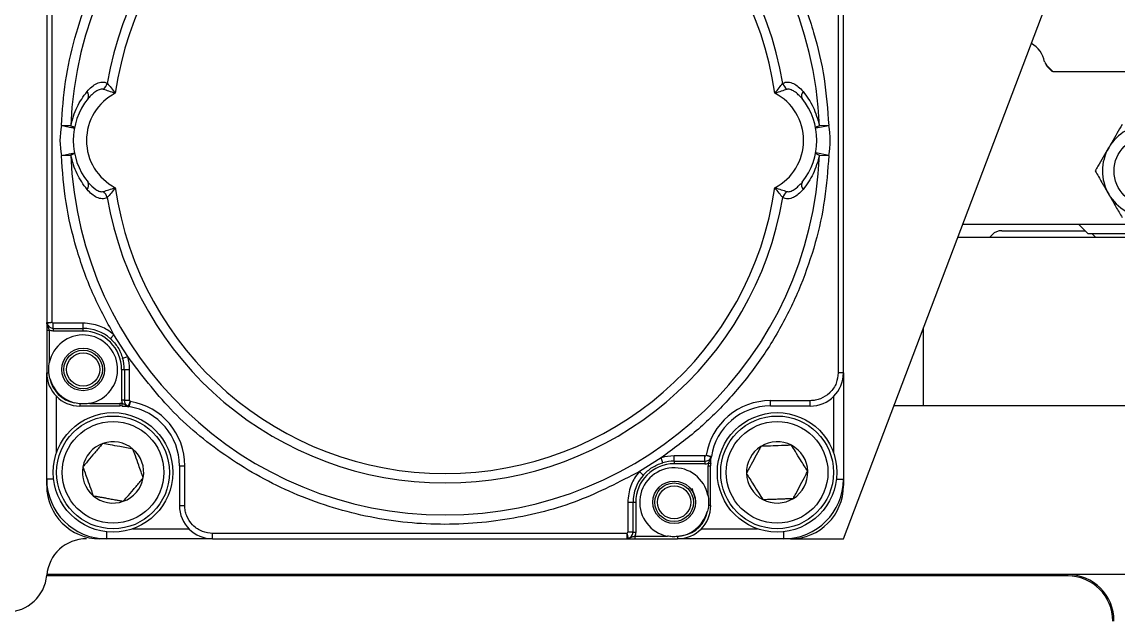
# Model space of a CAD drawing. Header units: millimetres. Extents: x 0 to 279, y 0 to 216.
# Drawn here: x 37.5 to 51.26, y 173.86 to 181.38 of the extents above; entities that cross this region are included whole.
import ezdxf

# ---------------------------------------------------------------- set-up
doc = ezdxf.new("R2010")
doc.units = ezdxf.units.MM

msp = doc.modelspace()

# ---------------------------------------------------------------- linework, layer by layer
at = {"color": 7, "linetype": 'Continuous', "lineweight": 25}
for p, q in [((47.814, 174.89), (51.147, 183.673)), ((37.814, 182.807), (37.814, 177.6)), ((37.881, 177.608), (37.881, 182.807)), ((47.747, 182.172), (47.747, 176.973)), ((47.814, 176.973), (47.814, 182.18)), ((50.364, 180.823), (50.363, 180.832)), ((50.431, 180.757), (50.364, 180.823)), ((50.375, 180.823), (50.441, 180.757)), ((50.441, 180.757), (50.431, 180.757)), ((50.441, 180.757), (52.853, 180.757)), ((38.116, 180.074), (37.999, 180.079)), ((47.466, 180.047), (47.629, 180.079)), ((47.629, 180.079), (47.512, 180.074)), ((37.999, 179.701), (38.116, 179.706)), ((47.629, 179.701), (47.466, 179.733)), ((47.512, 179.706), (47.629, 179.701)), ((49.313, 178.84), (55.067, 178.84)), ((50.764, 178.84), (50.881, 178.723)), ((49.647, 178.673), (49.681, 178.707)), ((49.8, 178.757), (50.828, 178.757)), ((50.881, 178.723), (52.414, 178.723)), ((50.947, 178.707), (50.981, 178.673)), ((65.314, 178.673), (49.25, 178.673)), ((37.814, 177.51), (37.847, 177.51)), ((37.814, 177.51), (37.814, 176.973)), ((37.847, 177.51), (37.847, 177.1)), ((38.272, 177.597), (37.897, 177.597)), ((37.897, 177.531), (37.897, 177.597)), ((37.897, 177.531), (38.272, 177.531)), ((37.897, 177.531), (37.897, 177.498)), ((38.272, 177.498), (37.897, 177.498)), ((38.272, 177.531), (38.272, 177.597)), ((38.272, 177.498), (38.272, 177.531)), ((38.658, 177.451), (38.614, 177.402)), ((38.831, 177.177), (38.658, 177.451)), ((38.768, 177.158), (38.831, 177.177)), ((37.814, 176.973), (37.842, 176.973)), ((37.814, 175.64), (37.814, 176.973)), ((37.854, 176.901), (37.842, 176.973)), ((38.756, 177.015), (38.789, 177.015)), ((38.756, 176.628), (38.756, 177.015)), ((38.789, 177.015), (38.854, 177.015)), ((38.789, 177.015), (38.789, 176.628)), ((38.854, 176.628), (38.854, 177.015)), ((47.814, 176.973), (47.747, 176.973)), ((47.814, 176.973), (47.814, 175.64)), ((38.231, 176.584), (38.159, 176.597)), ((38.231, 176.584), (38.231, 176.557)), ((38.231, 176.557), (38.731, 176.557)), ((38.357, 176.59), (38.731, 176.59)), ((38.731, 176.59), (38.731, 176.557)), ((38.789, 176.628), (38.756, 176.628)), ((38.761, 176.556), (38.762, 176.589)), ((38.789, 176.628), (38.854, 176.628)), ((47.397, 176.623), (46.897, 176.623)), ((46.897, 176.557), (46.897, 176.623)), ((46.897, 176.557), (47.397, 176.557)), ((47.397, 176.557), (47.397, 176.623)), ((54.147, 176.557), (48.446, 176.557)), ((45.527, 175.907), (45.253, 175.734)), ((45.545, 175.844), (45.527, 175.907)), ((46.076, 175.93), (45.689, 175.93)), ((45.689, 175.864), (45.689, 175.93)), ((45.689, 175.864), (46.076, 175.864)), ((45.689, 175.864), (45.689, 175.832)), ((46.076, 175.832), (45.689, 175.832)), ((46.076, 175.864), (46.076, 175.93)), ((46.076, 175.864), (46.076, 175.832)), ((46.115, 175.838), (46.148, 175.837)), ((39.481, 175.807), (39.547, 175.807)), ((39.481, 175.807), (39.481, 175.307)), ((39.547, 175.307), (39.547, 175.807)), ((45.302, 175.69), (45.253, 175.734)), ((46.114, 175.433), (46.114, 175.807)), ((46.114, 175.807), (46.147, 175.807)), ((46.147, 175.307), (46.147, 175.807)), ((37.814, 175.557), (37.814, 175.64)), ((47.814, 175.64), (47.814, 175.557)), ((45.909, 175.526), (45.952, 175.393)), ((39.481, 175.307), (39.547, 175.307)), ((45.107, 175.348), (45.107, 174.973)), ((45.107, 175.348), (45.173, 175.348)), ((45.173, 174.973), (45.173, 175.348)), ((45.173, 175.348), (45.206, 175.348)), ((45.206, 175.348), (45.206, 174.973)), ((46.147, 175.307), (46.12, 175.307)), ((38.564, 174.89), (38.481, 174.89)), ((39.897, 174.89), (38.564, 174.89)), ((45.096, 174.957), (39.897, 174.957)), ((39.897, 174.89), (39.897, 174.957)), ((39.897, 174.89), (45.104, 174.89)), ((45.173, 174.973), (45.107, 174.973)), ((45.173, 174.973), (45.206, 174.973)), ((45.194, 174.923), (45.194, 174.89)), ((45.194, 174.923), (45.604, 174.923)), ((45.194, 174.89), (45.731, 174.89)), ((45.731, 174.917), (45.731, 174.89)), ((47.064, 174.89), (45.731, 174.89)), ((47.147, 174.89), (47.064, 174.89)), ((47.147, 174.89), (47.814, 174.89)), ((54.147, 174.44), (37.816, 174.44)), ((50.626, 174.44), (50.626, 174.423)), ((50.626, 174.423), (37.815, 174.423))]:
    msp.add_line(p, q, dxfattribs=at)
at = {"color": 8, "linetype": 'Continuous', "lineweight": 25}
for p, q in [((48.814, 177.525), (48.814, 176.557)), ((37.939, 175.97), (37.939, 176.676)), ((47.689, 176.676), (47.689, 175.97)), ((37.902, 175.64), (37.814, 175.64)), ((47.726, 175.64), (47.814, 175.64)), ((38.894, 175.015), (39.6, 175.015)), ((46.028, 175.015), (46.734, 175.015)), ((38.564, 174.978), (38.564, 174.89)), ((47.064, 174.89), (47.064, 174.978))]:
    msp.add_line(p, q, dxfattribs=at)
at = {"color": 7, "linetype": 'Continuous', "lineweight": 25, "flags": 128}
for points in [[(50.828, 178.757), (50.845, 178.756), (50.849, 178.755)], [(50.928, 178.723), (50.935, 178.718), (50.947, 178.707)]]:
    msp.add_lwpolyline(points, dxfattribs=at)
at = {"color": 7, "linetype": 'Continuous', "lineweight": 25}
for centre, radius in [((51.647, 179.507), 0.437), ((38.272, 177.015), 0.267), ((38.272, 177.015), 0.242), ((38.272, 177.015), 0.208), ((38.647, 175.723), 0.75), ((38.647, 175.723), 0.708), ((46.981, 175.723), 0.75), ((46.981, 175.723), 0.708), ((38.647, 175.723), 0.638), ((46.981, 175.723), 0.638), ((45.689, 175.348), 0.267), ((45.689, 175.348), 0.242), ((45.689, 175.348), 0.208)]:
    msp.add_circle(centre, radius, dxfattribs=at)
for centre, radius, start, end in [((42.814, 179.89), 4.701, 2.2463, 177.7537), ((42.814, 179.89), 4.299, 9.598, 170.402), ((42.814, 179.89), 4.181, 8.1483, 171.8517), ((50.012, 180.814), 0.333, 11.1907, 61.1759), ((50.422, 180.892), 0.0833, 189.2634, 236.2413), ((38.26, 180.451), 0.0814, 334.4883, 41.5877), ((38.349, 180.695), 0.243, 317.125, 338.5823), ((47.279, 180.695), 0.243, 201.4177, 222.875), ((47.368, 180.451), 0.0814, 138.4123, 205.5117), ((38.981, 179.89), 0.833, 140.9048, 219.0952), ((38.981, 179.89), 0.667, 117.2668, 242.7332), ((46.647, 179.89), 0.667, 297.2668, 62.7332), ((46.647, 179.89), 0.833, 320.9048, 39.0952), ((38.981, 179.89), 1, 169.1122, 190.8878), ((46.647, 179.89), 1, 349.1122, 10.8878), ((51.647, 179.507), 0.583, 90, 150), ((42.814, 179.89), 4.701, 182.2463, 357.7537), ((51.647, 179.507), 0.583, 150, 210), ((38.26, 179.329), 0.0814, 318.4123, 25.5117), ((42.814, 179.89), 4.181, 188.1483, 351.8517), ((47.368, 179.329), 0.0814, 154.4883, 221.5877), ((38.349, 179.085), 0.243, 21.4177, 42.875), ((42.814, 179.89), 4.299, 189.598, 350.402), ((47.279, 179.085), 0.243, 137.125, 158.5823), ((51.647, 179.507), 0.583, 210, 270), ((49.8, 178.59), 0.167, 90, 135.573), ((37.833, 177.6), 0.0191, 180.3258, 208.8473), ((37.849, 177.603), 0.0338, 180.1893, 193.2702), ((37.897, 177.615), 0.0181, 202.6942, 270), ((37.897, 177.615), 0.0838, 193.4585, 270), ((38.272, 177.015), 0.516, 48.5244, 90), ((38.272, 177.015), 0.483, 0, 90), ((38.272, 177.015), 0.433, 281.2547, 168.7453), ((38.272, 177.015), 0.516, 0, 16.1455), ((38.272, 177.015), 0.582, 0, 16.1455), ((38.231, 176.973), 0.417, 180, 270), ((47.397, 176.973), 0.417, 270, 360), ((38.272, 177.015), 0.433, 195.177, 254.823), ((38.231, 176.973), 0.383, 190.7926, 259.2074), ((38.731, 175.807), 0.783, 87.6926, 90), ((38.731, 175.807), 0.75, 87.6926, 90), ((38.872, 176.628), 0.117, 180, 199.2715), ((38.872, 176.628), 0.0838, 180, 247.1674), ((38.848, 176.567), 0.0196, 232.2738, 260.9359), ((38.853, 176.582), 0.0338, 247.3618, 260.8582), ((38.731, 175.807), 0.75, 0, 81.2549), ((38.872, 176.628), 0.0181, 180, 237.7588), ((38.731, 175.807), 0.817, 0, 80.6963), ((46.897, 175.807), 0.817, 90, 170.6963), ((46.897, 175.807), 0.75, 90, 171.2549), ((38.647, 175.723), 0.385, 49.5618, 109.5618), ((46.981, 175.723), 0.385, 62.0109, 122.0109), ((38.647, 175.723), 0.385, 109.5618, 169.5618), ((38.647, 175.723), 0.385, 349.5618, 49.5618), ((46.981, 175.723), 0.385, 122.0109, 182.0109), ((46.981, 175.723), 0.385, 2.0109, 62.0109), ((45.689, 175.348), 0.483, 90, 180), ((45.689, 175.348), 0.582, 90, 106.1455), ((45.689, 175.348), 0.516, 90, 106.1455), ((46.076, 175.948), 0.0181, 270, 327.7588), ((46.076, 175.948), 0.0838, 270, 337.1674), ((46.076, 175.948), 0.117, 270, 289.2715), ((46.897, 175.807), 0.783, 177.6926, 180), ((46.897, 175.807), 0.75, 177.6926, 180), ((46.137, 175.924), 0.0196, 322.2738, 350.9359), ((46.122, 175.929), 0.0338, 337.3618, 350.8582), ((38.647, 175.723), 0.385, 169.5618, 229.5618), ((45.689, 175.348), 0.516, 138.5244, 180), ((45.689, 175.348), 0.433, 11.2547, 258.7453), ((46.981, 175.723), 0.385, 182.0109, 242.0109), ((46.981, 175.723), 0.385, 302.0109, 2.0109), ((38.564, 175.64), 0.75, 180, 270), ((38.481, 175.557), 0.667, 180, 270), ((38.647, 175.723), 0.385, 289.5618, 349.5618), ((47.064, 175.64), 0.75, 270, 360), ((47.147, 175.557), 0.667, 270, 0), ((38.647, 175.723), 0.385, 229.5618, 289.5618), ((39.897, 175.307), 0.417, 180, 270), ((45.731, 175.307), 0.417, 270, 0), ((46.981, 175.723), 0.385, 242.0109, 302.0109), ((45.689, 175.348), 0.433, 285.177, 344.823), ((45.731, 175.307), 0.383, 280.7926, 349.2074), ((38.314, 174.39), 0.5, 90, 175.2198), ((45.089, 174.973), 0.0181, 292.6942, 0), ((45.101, 174.925), 0.0338, 270.1893, 283.2702), ((45.104, 174.909), 0.0191, 270.3258, 298.8473), ((45.089, 174.973), 0.0838, 283.4585, 0), ((50.626, 173.857), 0.583, 0, 90), ((37.317, 174.473), 0.5, 270, 355.2198), ((50.626, 173.857), 0.567, 0, 90)]:
    msp.add_arc(centre, radius, start, end, dxfattribs=at)
for points, knots in [([(37.999, 180.079), (38.012, 180.263), (38.039, 180.632), (38.16, 181.18), (38.342, 181.716), (38.589, 182.231), (38.894, 182.714), (39.253, 183.152), (39.653, 183.545), (39.951, 183.764), (40.101, 183.873)], [0, 0, 0, 0, 0.123286, 0.246553, 0.373296, 0.5, 0.626743, 0.753448, 0.876733, 1, 1, 1, 1]), ([(46.97, 182.329), (47.064, 182.156), (47.252, 181.808), (47.449, 181.248), (47.585, 180.67), (47.615, 180.276), (47.629, 180.079)], [0, 0, 0, 0, 0.2490524, 0.4999966, 0.7500175, 1, 1, 1, 1]), ([(38.116, 180.074), (38.139, 180.155), (38.183, 180.318), (38.275, 180.442), (38.321, 180.505)], [0, 0, 0, 0, 0.499327, 1, 1, 1, 1]), ([(38.321, 180.505), (38.341, 180.526), (38.378, 180.567), (38.443, 180.608), (38.499, 180.625), (38.545, 180.622), (38.565, 180.612), (38.575, 180.607)], [0, 0, 0, 0, 0.260979, 0.499861, 0.750194, 0.878746, 1, 1, 1, 1]), ([(38.527, 180.53), (38.521, 180.532), (38.508, 180.534), (38.475, 180.529), (38.411, 180.498), (38.365, 180.449), (38.334, 180.415)], [0, 0, 0, 0, 0.08992, 0.194776, 0.460737, 1, 1, 1, 1]), ([(38.675, 180.483), (38.648, 180.491), (38.594, 180.508), (38.549, 180.523), (38.527, 180.53)], [0, 0, 0, 0, 0.516283, 1, 1, 1, 1]), ([(38.575, 180.607), (38.591, 180.589), (38.623, 180.552), (38.657, 180.506), (38.675, 180.483)], [0, 0, 0, 0, 0.480833, 1, 1, 1, 1]), ([(46.953, 180.483), (46.971, 180.506), (47.005, 180.552), (47.037, 180.589), (47.053, 180.607)], [0, 0, 0, 0, 0.519167, 1, 1, 1, 1]), ([(47.101, 180.53), (47.079, 180.523), (47.034, 180.508), (46.98, 180.491), (46.953, 180.483)], [0, 0, 0, 0, 0.483717, 1, 1, 1, 1]), ([(47.053, 180.607), (47.063, 180.612), (47.084, 180.622), (47.129, 180.625), (47.186, 180.608), (47.25, 180.566), (47.287, 180.526), (47.307, 180.505)], [0, 0, 0, 0, 0.122233, 0.252767, 0.503672, 0.740978, 1, 1, 1, 1]), ([(47.294, 180.415), (47.263, 180.449), (47.219, 180.497), (47.155, 180.528), (47.122, 180.535), (47.107, 180.532), (47.101, 180.53)], [0, 0, 0, 0, 0.537778, 0.784243, 0.901855, 1, 1, 1, 1]), ([(47.307, 180.505), (47.353, 180.442), (47.445, 180.318), (47.489, 180.155), (47.512, 180.074)], [0, 0, 0, 0, 0.500493, 1, 1, 1, 1]), ([(37.999, 180.079), (38.02, 180.075), (38.063, 180.066), (38.11, 180.057), (38.137, 180.052), (38.157, 180.048), (38.16, 180.048), (38.162, 180.047)], [0, 0, 0, 0, 0.249672, 0.499344, 0.649684, 0.760214, 1, 1, 1, 1]), ([(51.311, 180.09), (51.268, 180.016), (51.212, 179.919), (51.155, 179.821), (51.142, 179.798)], [0, 0, 0, 0, 0.772574, 1, 1, 1, 1]), ([(37.999, 179.701), (38.02, 179.705), (38.063, 179.713), (38.11, 179.722), (38.137, 179.728), (38.157, 179.731), (38.16, 179.732), (38.162, 179.733)], [0, 0, 0, 0, 0.249664, 0.499328, 0.646751, 0.76199, 1, 1, 1, 1]), ([(38.658, 177.451), (38.564, 177.624), (38.376, 177.972), (38.179, 178.532), (38.042, 179.11), (38.013, 179.504), (37.999, 179.701)], [0, 0, 0, 0, 0.249052, 0.499997, 0.750018, 1, 1, 1, 1]), ([(38.321, 179.275), (38.275, 179.337), (38.183, 179.462), (38.139, 179.624), (38.116, 179.706)], [0, 0, 0, 0, 0.500493, 1, 1, 1, 1]), ([(47.629, 179.701), (47.616, 179.517), (47.589, 179.148), (47.468, 178.6), (47.286, 178.064), (47.039, 177.549), (46.733, 177.066), (46.375, 176.628), (45.975, 176.235), (45.677, 176.016), (45.527, 175.907)], [0, 0, 0, 0, 0.123286, 0.246553, 0.373296, 0.5, 0.626743, 0.753448, 0.876733, 1, 1, 1, 1]), ([(47.512, 179.706), (47.489, 179.624), (47.445, 179.462), (47.353, 179.338), (47.307, 179.275)], [0, 0, 0, 0, 0.4993273, 1, 1, 1, 1]), ([(51.142, 179.798), (51.097, 179.72), (51.04, 179.621), (50.985, 179.526), (50.974, 179.507)], [0, 0, 0, 0, 0.794635, 1, 1, 1, 1]), ([(50.974, 179.507), (51.001, 179.459), (51.056, 179.364), (51.113, 179.265), (51.142, 179.215)], [0, 0, 0, 0, 0.495458, 1, 1, 1, 1]), ([(38.575, 179.173), (38.565, 179.168), (38.545, 179.158), (38.499, 179.155), (38.443, 179.172), (38.378, 179.213), (38.341, 179.254), (38.321, 179.275)], [0, 0, 0, 0, 0.121571, 0.251381, 0.501502, 0.739774, 1, 1, 1, 1]), ([(38.334, 179.364), (38.365, 179.331), (38.409, 179.283), (38.473, 179.252), (38.506, 179.245), (38.521, 179.248), (38.527, 179.25)], [0, 0, 0, 0, 0.537778, 0.784243, 0.901855, 1, 1, 1, 1]), ([(38.527, 179.25), (38.549, 179.257), (38.594, 179.272), (38.648, 179.289), (38.675, 179.297)], [0, 0, 0, 0, 0.483717, 1, 1, 1, 1]), ([(38.675, 179.297), (38.657, 179.274), (38.623, 179.228), (38.591, 179.191), (38.575, 179.173)], [0, 0, 0, 0, 0.519167, 1, 1, 1, 1]), ([(46.953, 179.297), (46.98, 179.289), (47.034, 179.272), (47.079, 179.257), (47.101, 179.25)], [0, 0, 0, 0, 0.516283, 1, 1, 1, 1]), ([(47.053, 179.173), (47.037, 179.191), (47.005, 179.228), (46.971, 179.274), (46.953, 179.297)], [0, 0, 0, 0, 0.480833, 1, 1, 1, 1]), ([(47.307, 179.275), (47.287, 179.254), (47.25, 179.213), (47.185, 179.171), (47.128, 179.155), (47.083, 179.158), (47.063, 179.168), (47.053, 179.173)], [0, 0, 0, 0, 0.260979, 0.499861, 0.750194, 0.878746, 1, 1, 1, 1]), ([(47.101, 179.25), (47.107, 179.248), (47.122, 179.245), (47.155, 179.252), (47.218, 179.282), (47.263, 179.331), (47.294, 179.364)], [0, 0, 0, 0, 0.097616, 0.214511, 0.460745, 1, 1, 1, 1]), ([(51.142, 179.215), (51.146, 179.208), (51.176, 179.156), (51.233, 179.057), (51.285, 178.968), (51.311, 178.923)], [0, 0, 0, 0, 0.070036, 0.530757, 1, 1, 1, 1]), ([(37.814, 177.6), (37.814, 177.601), (37.814, 177.603), (37.815, 177.603), (37.815, 177.603)], [0, 0, 0, 0, 0.53686, 1, 1, 1, 1]), ([(37.814, 177.6), (37.814, 177.588), (37.814, 177.569), (37.814, 177.536), (37.814, 177.518), (37.814, 177.51)], [0, 0, 0, 0, 0.4996426, 0.7582088, 1, 1, 1, 1]), ([(37.815, 177.603), (37.817, 177.603), (37.821, 177.603), (37.838, 177.604), (37.858, 177.606), (37.873, 177.607), (37.881, 177.608)], [0, 0, 0, 0, 0.259845, 0.513049, 0.759726, 1, 1, 1, 1]), ([(37.881, 177.608), (37.876, 177.607), (37.864, 177.603), (37.844, 177.6), (37.829, 177.597), (37.82, 177.596), (37.817, 177.596), (37.816, 177.595)], [0, 0, 0, 0, 0.168775, 0.391842, 0.668391, 0.827478, 1, 1, 1, 1]), ([(37.816, 177.591), (37.816, 177.592), (37.816, 177.594), (37.816, 177.595), (37.816, 177.595), (37.816, 177.595), (37.816, 177.595), (37.816, 177.595)], [0, 0, 0, 0, 0.672578, 0.86906, 0.939725, 0.97061, 1, 1, 1, 1]), ([(37.847, 177.51), (37.842, 177.521), (37.831, 177.549), (37.822, 177.576), (37.816, 177.591)], [0, 0, 0, 0, 0.42174, 1, 1, 1, 1]), ([(38.658, 177.451), (38.63, 177.473), (38.598, 177.499), (38.538, 177.534), (38.442, 177.58), (38.343, 177.59), (38.272, 177.597)], [0, 0, 0, 0, 0.25043, 0.292267, 0.501113, 1, 1, 1, 1]), ([(38.614, 177.402), (38.649, 177.367), (38.717, 177.296), (38.751, 177.204), (38.768, 177.158)], [0, 0, 0, 0, 0.501698, 1, 1, 1, 1]), ([(37.842, 176.973), (37.841, 176.987), (37.839, 177.023), (37.841, 177.066), (37.846, 177.094), (37.847, 177.1)], [0, 0, 0, 0, 0.3291789, 0.8566252, 1, 1, 1, 1]), ([(45.253, 175.734), (45.002, 175.603), (44.485, 175.334), (43.615, 175.111), (42.69, 175.041), (41.751, 175.158), (40.852, 175.455), (40.045, 175.913), (39.355, 176.487), (39.003, 176.951), (38.831, 177.177)], [0, 0, 0, 0, 0.117232, 0.240877, 0.369202, 0.5, 0.630798, 0.759123, 0.882768, 1, 1, 1, 1]), ([(47.747, 176.973), (47.743, 176.929), (47.735, 176.861), (47.692, 176.78), (47.662, 176.742), (47.644, 176.725), (47.642, 176.723), (47.608, 176.69), (47.548, 176.652), (47.483, 176.633), (47.451, 176.627), (47.429, 176.624), (47.408, 176.624), (47.397, 176.623)], [0, 0, 0, 0, 0.239396, 0.369568, 0.499903, 0.500532, 0.505193, 0.517877, 0.759375, 0.879575, 0.885602, 0.93951, 1, 1, 1, 1]), ([(38.357, 176.59), (38.335, 176.587), (38.293, 176.581), (38.251, 176.583), (38.231, 176.584)], [0, 0, 0, 0, 0.528525, 1, 1, 1, 1]), ([(38.761, 176.556), (38.769, 176.556), (38.786, 176.555), (38.816, 176.552), (38.833, 176.55), (38.845, 176.548)], [0, 0, 0, 0, 0.237548, 0.495781, 1, 1, 1, 1]), ([(38.836, 176.552), (38.822, 176.559), (38.798, 176.572), (38.773, 176.584), (38.762, 176.589)], [0, 0, 0, 0, 0.584354, 1, 1, 1, 1]), ([(38.84, 176.551), (38.84, 176.551), (38.84, 176.551), (38.84, 176.551), (38.839, 176.551), (38.838, 176.551), (38.837, 176.551), (38.836, 176.552)], [0, 0, 0, 0, 0.030062, 0.06157, 0.133203, 0.330332, 1, 1, 1, 1]), ([(38.84, 176.551), (38.84, 176.552), (38.841, 176.554), (38.844, 176.563), (38.849, 176.578), (38.855, 176.597), (38.86, 176.608), (38.863, 176.613)], [0, 0, 0, 0, 0.172111, 0.330905, 0.6072312, 0.8305387, 1, 1, 1, 1]), ([(38.847, 176.548), (38.847, 176.548), (38.847, 176.548), (38.845, 176.548), (38.845, 176.548)], [0, 0, 0, 0, 0.464864, 1, 1, 1, 1]), ([(38.863, 176.613), (38.861, 176.605), (38.857, 176.59), (38.852, 176.57), (38.849, 176.555), (38.848, 176.551), (38.847, 176.548)], [0, 0, 0, 0, 0.245647, 0.494096, 0.745504, 1, 1, 1, 1]), ([(38.518, 176.086), (38.506, 176.072), (38.467, 176.026), (38.396, 175.943), (38.323, 175.856), (38.283, 175.81), (38.269, 175.793)], [0, 0, 0, 0, 0.156025, 0.493707, 0.819058, 1, 1, 1, 1]), ([(38.897, 176.016), (38.843, 176.026), (38.75, 176.043), (38.615, 176.068), (38.548, 176.08), (38.518, 176.086)], [0, 0, 0, 0, 0.4391222, 0.7513715, 1, 1, 1, 1]), ([(39.026, 175.654), (39.007, 175.705), (38.976, 175.794), (38.93, 175.923), (38.907, 175.988), (38.897, 176.016)], [0, 0, 0, 0, 0.439122, 0.751371, 1, 1, 1, 1]), ([(46.777, 176.05), (46.768, 176.033), (46.74, 175.98), (46.688, 175.883), (46.635, 175.783), (46.606, 175.729), (46.596, 175.71)], [0, 0, 0, 0, 0.156025, 0.493707, 0.819058, 1, 1, 1, 1]), ([(47.161, 176.063), (47.106, 176.061), (47.012, 176.058), (46.875, 176.053), (46.807, 176.051), (46.777, 176.05)], [0, 0, 0, 0, 0.439122, 0.751371, 1, 1, 1, 1]), ([(47.365, 175.737), (47.336, 175.784), (47.286, 175.863), (47.213, 175.98), (47.177, 176.038), (47.161, 176.063)], [0, 0, 0, 0, 0.439122, 0.751371, 1, 1, 1, 1]), ([(45.302, 175.69), (45.337, 175.725), (45.407, 175.793), (45.5, 175.827), (45.545, 175.844)], [0, 0, 0, 0, 0.501698, 1, 1, 1, 1]), ([(46.091, 175.939), (46.099, 175.937), (46.114, 175.933), (46.134, 175.928), (46.149, 175.925), (46.153, 175.924), (46.156, 175.923)], [0, 0, 0, 0, 0.245647, 0.494096, 0.745504, 1, 1, 1, 1]), ([(46.153, 175.916), (46.152, 175.916), (46.15, 175.917), (46.141, 175.92), (46.126, 175.925), (46.107, 175.931), (46.096, 175.936), (46.091, 175.939)], [0, 0, 0, 0, 0.172111, 0.330905, 0.607231, 0.830539, 1, 1, 1, 1]), ([(46.152, 175.912), (46.145, 175.898), (46.132, 175.874), (46.12, 175.849), (46.115, 175.838)], [0, 0, 0, 0, 0.584354, 1, 1, 1, 1]), ([(46.148, 175.837), (46.148, 175.845), (46.149, 175.862), (46.152, 175.892), (46.154, 175.909), (46.156, 175.921)], [0, 0, 0, 0, 0.237548, 0.495781, 1, 1, 1, 1]), ([(46.153, 175.916), (46.153, 175.916), (46.153, 175.916), (46.153, 175.916), (46.153, 175.915), (46.153, 175.914), (46.153, 175.913), (46.152, 175.912)], [0, 0, 0, 0, 0.030062, 0.06157, 0.133203, 0.330332, 1, 1, 1, 1]), ([(46.156, 175.923), (46.156, 175.923), (46.156, 175.923), (46.156, 175.921), (46.156, 175.921)], [0, 0, 0, 0, 0.464864, 1, 1, 1, 1]), ([(38.269, 175.793), (38.278, 175.768), (38.296, 175.718), (38.329, 175.624), (38.365, 175.523), (38.388, 175.459), (38.398, 175.43)], [0, 0, 0, 0, 0.216453, 0.440306, 0.751896, 1, 1, 1, 1]), ([(45.253, 175.734), (45.231, 175.706), (45.205, 175.674), (45.17, 175.614), (45.124, 175.518), (45.114, 175.419), (45.107, 175.348)], [0, 0, 0, 0, 0.25043, 0.292267, 0.501113, 1, 1, 1, 1]), ([(46.596, 175.71), (46.61, 175.687), (46.638, 175.642), (46.691, 175.558), (46.748, 175.467), (46.784, 175.409), (46.8, 175.383)], [0, 0, 0, 0, 0.216453, 0.440306, 0.751896, 1, 1, 1, 1]), ([(47.185, 175.397), (47.195, 175.416), (47.224, 175.47), (47.277, 175.571), (47.328, 175.667), (47.356, 175.72), (47.365, 175.737)], [0, 0, 0, 0, 0.180942, 0.506293, 0.843975, 1, 1, 1, 1]), ([(38.776, 175.361), (38.79, 175.377), (38.83, 175.424), (38.904, 175.51), (38.975, 175.594), (39.014, 175.639), (39.026, 175.654)], [0, 0, 0, 0, 0.180942, 0.506293, 0.843975, 1, 1, 1, 1]), ([(38.398, 175.43), (38.41, 175.428), (38.436, 175.423), (38.477, 175.416), (38.519, 175.408), (38.568, 175.399), (38.625, 175.388), (38.681, 175.378), (38.732, 175.369), (38.761, 175.363), (38.776, 175.361)], [0, 0, 0, 0, 0.107786, 0.216167, 0.327311, 0.439954, 0.593485, 0.752147, 0.875506, 1, 1, 1, 1]), ([(46.114, 175.433), (46.116, 175.422), (46.119, 175.4), (46.121, 175.372), (46.122, 175.34), (46.121, 175.32), (46.12, 175.307)], [0, 0, 0, 0, 0.263381, 0.52863, 0.670919, 1, 1, 1, 1]), ([(39.897, 174.957), (39.853, 174.961), (39.785, 174.969), (39.704, 175.012), (39.667, 175.042), (39.649, 175.06), (39.647, 175.062), (39.614, 175.096), (39.576, 175.156), (39.557, 175.221), (39.551, 175.253), (39.548, 175.275), (39.548, 175.296), (39.547, 175.307)], [0, 0, 0, 0, 0.239396, 0.369568, 0.499903, 0.500532, 0.505193, 0.517877, 0.759375, 0.879575, 0.885602, 0.93951, 1, 1, 1, 1]), ([(46.12, 175.307), (46.119, 175.295), (46.116, 175.27), (46.11, 175.247), (46.107, 175.235)], [0, 0, 0, 0, 0.4978849, 1, 1, 1, 1]), ([(46.8, 175.383), (46.813, 175.384), (46.839, 175.385), (46.88, 175.386), (46.923, 175.388), (46.974, 175.389), (47.031, 175.391), (47.088, 175.394), (47.14, 175.395), (47.17, 175.396), (47.185, 175.397)], [0, 0, 0, 0, 0.107786, 0.216167, 0.327311, 0.439954, 0.593485, 0.752147, 0.875506, 1, 1, 1, 1]), ([(45.101, 174.891), (45.101, 174.893), (45.1, 174.897), (45.099, 174.914), (45.098, 174.934), (45.097, 174.949), (45.096, 174.957)], [0, 0, 0, 0, 0.259845, 0.513049, 0.759726, 1, 1, 1, 1]), ([(45.096, 174.957), (45.097, 174.952), (45.101, 174.94), (45.104, 174.92), (45.107, 174.905), (45.108, 174.895), (45.108, 174.893), (45.108, 174.892)], [0, 0, 0, 0, 0.168775, 0.391842, 0.668391, 0.827478, 1, 1, 1, 1]), ([(45.104, 174.89), (45.103, 174.89), (45.101, 174.89), (45.101, 174.891), (45.101, 174.891)], [0, 0, 0, 0, 0.53686, 1, 1, 1, 1]), ([(45.104, 174.89), (45.116, 174.89), (45.135, 174.89), (45.168, 174.89), (45.186, 174.89), (45.194, 174.89)], [0, 0, 0, 0, 0.499643, 0.758209, 1, 1, 1, 1]), ([(45.113, 174.892), (45.112, 174.892), (45.11, 174.892), (45.109, 174.892), (45.109, 174.892), (45.108, 174.892), (45.108, 174.892), (45.108, 174.892)], [0, 0, 0, 0, 0.672578, 0.86906, 0.939725, 0.97061, 1, 1, 1, 1]), ([(45.194, 174.923), (45.183, 174.918), (45.155, 174.907), (45.128, 174.898), (45.113, 174.892)], [0, 0, 0, 0, 0.42174, 1, 1, 1, 1]), ([(45.731, 174.917), (45.72, 174.917), (45.697, 174.915), (45.665, 174.916), (45.634, 174.918), (45.614, 174.922), (45.604, 174.923)], [0, 0, 0, 0, 0.2631868, 0.5275274, 0.7631875, 1, 1, 1, 1]), ([(45.802, 174.93), (45.797, 174.929), (45.785, 174.926), (45.767, 174.922), (45.749, 174.919), (45.737, 174.918), (45.731, 174.917)], [0, 0, 0, 0, 0.248691, 0.497896, 0.748679, 1, 1, 1, 1])]:
    msp.add_open_spline(points, degree=3, knots=knots, dxfattribs=at)
for points in [[(38.162, 180.047), (38.161, 180.051), (38.157, 180.058), (38.13, 180.069), (38.116, 180.074)], [(47.512, 180.074), (47.498, 180.069), (47.471, 180.058), (47.467, 180.051), (47.466, 180.047)], [(38.116, 179.706), (38.13, 179.711), (38.157, 179.721), (38.161, 179.729), (38.162, 179.733)], [(47.466, 179.733), (47.467, 179.729), (47.471, 179.721), (47.498, 179.711), (47.512, 179.706)], [(37.897, 177.498), (37.889, 177.499), (37.871, 177.5), (37.855, 177.506), (37.847, 177.51)], [(45.206, 174.973), (45.205, 174.965), (45.204, 174.947), (45.198, 174.931), (45.194, 174.923)]]:
    msp.add_open_spline(points, degree=3, dxfattribs=at)

doc.saveas('drawing.dxf')
